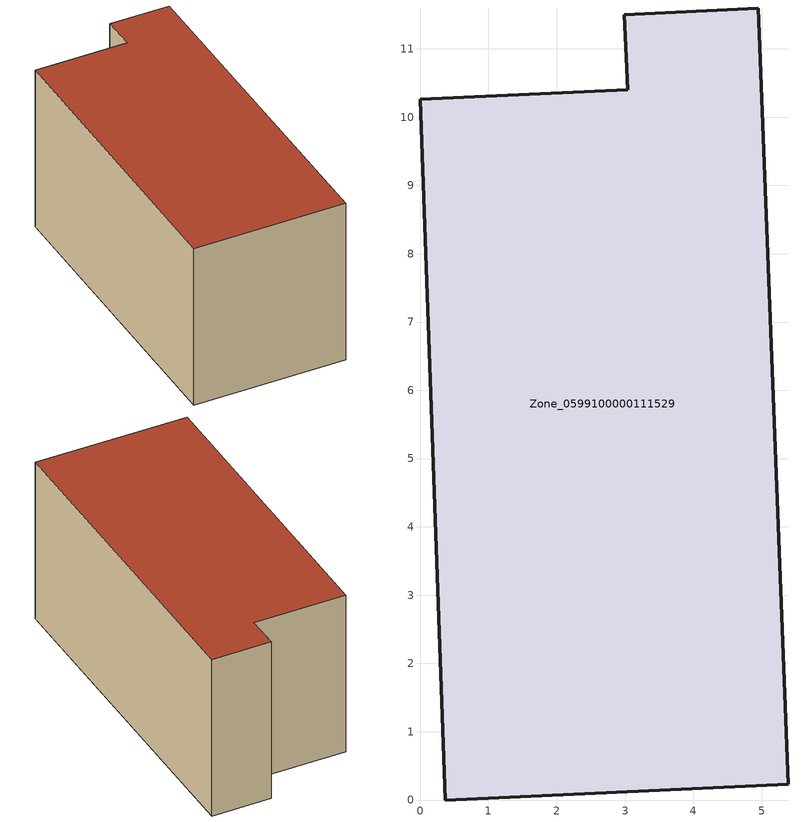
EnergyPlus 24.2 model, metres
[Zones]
Zone_0599100000111529
 floor ground (C_G): 5.39,0.23 0.37,0 0,10.26 3.04,10.4 2.99,11.5 4.95,11.6 z0
 wall outside (C_F): 0.37,0 5.39,0.23 4.95,11.6 2.99,11.5 3.04,10.4 0,10.26 0.37,0 z0:5.59
 roof outside (C_R): 0,10.26 0.37,0 5.39,0.23 4.95,11.6 2.99,11.5 3.04,10.4 z5.59
[BUILDING]
Pand.0599100000111529: North Axis=0; Terrain=City; Loads Convergence Tolerance Value=0.04; Temperature Convergence Tolerance Value=0.4; Solar Distribution=FullExterior; Maximum Number of Warmup Days=25; Minimum Number of Warmup Days=1
[Site:Location]
Rotterdam.The.Hague.AP_ZH_NLD Design_Conditions: Latitude=51.96; Longitude=4.45; Time Zone=1; Elevation=-4.5
[SITE:GROUNDTEMPERATURE:BUILDINGSURFACE]
18, 18, 18, 18, 18, 18, 18, 18, 18, 18, 18, 18
[MATERIAL] Thermal Absorptance=0.9; Solar Absorptance=0.7; Visible Absorptance=0.7
Name | Roughness | Thickness | Conductivity | Density | Specific Heat
G.TI.1946-1964 | MediumSmooth | 0.15 | 1 | 540 | 1210
F.TI.1946-1964 | Rough | 0.3 | 0.857143 | 1920 | 840
R.TI.1946-1964 | MediumRough | 0.2 | 0.277778 | 1500 | 1000
[CONSTRUCTION]
C_G: G.TI.1946-1964
C_F: F.TI.1946-1964
C_R: R.TI.1946-1964
[ZONE]
Zone_0599100000111529: Type=1; Multiplier=1; Ceiling Height=Autocalculate; Volume=Autocalculate; Floor Area=autocalculate; Part of Total Floor Area=Yes
[ZONEINFILTRATION:DESIGNFLOWRATE]
Infil_Zone_0599100000111529: Zone or ZoneList or Space or SpaceList=Zone_0599100000111529; Schedule=AlwaysOn; Design Flow Rate Calculation Method=Flow/Area; Flow Rate per Floor Area=0.003; Constant Term Coefficient=1; Temperature Term Coefficient=0; Velocity Term Coefficient=0; Velocity Squared Term Coefficient=0
[HVACTEMPLATE:ZONE:IDEALLOADSAIRSYSTEM]
Zone_0599100000111529: Maximum Heating Supply Air Temperature=50; Minimum Cooling Supply Air Temperature=13; Maximum Heating Supply Air Humidity Ratio=0.0156; Minimum Cooling Supply Air Humidity Ratio=0.0077; Heating Limit=NoLimit; Cooling Limit=NoLimit; Dehumidification Control Type=ConstantSensibleHeatRatio; Cooling Sensible Heat Ratio=0.7; Dehumidification Setpoint=60; Humidification Control Type=None; Humidification Setpoint=30; Outdoor Air Method=None; Outdoor Air Flow Rate per Person=0.00944; Outdoor Air Flow Rate per Zone Floor Area=0; Outdoor Air Flow Rate per Zone=0; Demand Controlled Ventilation Type=None; Outdoor Air Economizer Type=NoEconomizer; Heat Recovery Type=None; Sensible Heat Recovery Effectiveness=0.7; Latent Heat Recovery Effectiveness=0.65
[ZONECONTROL:THERMOSTAT]
ThermostatControl_Zone_0599100000111529: Zone or ZoneList=Zone_0599100000111529; Control Type Schedule=DualSetpointControlType; Control 1=Thermostat_Zone_0599100000111529; Temperature Difference Between Cutout And Setpoint=0
[THERMOSTATSETPOINT:DUALSETPOINT]
Thermostat_Zone_0599100000111529: Heating Setpoint Temperature Schedule=HeatingSetpoint_Zone_0599100000111529; Cooling Setpoint Temperature Schedule=CoolingSetpoint_Zone_0599100000111529
[SCHEDULE:COMPACT]
HeatingSetpoint_Zone_0599100000111529: Through: 12/31, For: AllDays, Until: 24:00, 21
CoolingSetpoint_Zone_0599100000111529: Through: 12/31, For: AllDays, Until: 24:00, 24
DualSetpointControlType: Through: 12/31, For: AllDays, Until: 24:00, 4
AlwaysOn: Through: 12/31, For: AllDays, Until: 24:00, 1
